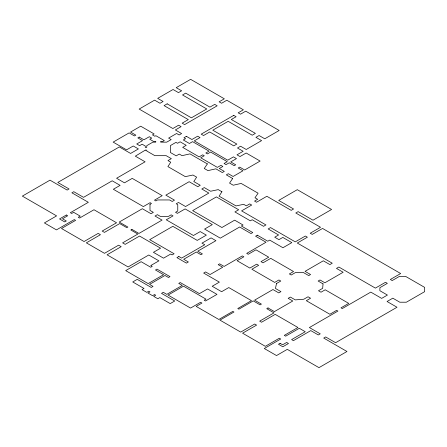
<?xml version="1.0" encoding="UTF-8"?>
<svg xmlns="http://www.w3.org/2000/svg" width="447" height="447" viewBox="0 0 447 447"><rect width="100%" height="100%" fill="white"/><g stroke="black" fill="none" stroke-linecap="round" stroke-linejoin="round"><path stroke-width="0.67" d="M145.269 150.147L135.329 156.165L145.102 161.803L116.583 178.269L124.489 182.834L132.217 178.375L162.211 195.691L154.483 200.15L155.83 200.932L157.523 199.954L169.592 199.954L172.207 201.463L174.486 200.15L165.837 195.155L189.142 181.7L197.792 186.695L200.25 185.276L193.814 181.56L196.624 177.152L192.948 175.023L185.309 176.649L167.916 166.608L170.726 162.2L167.966 160.607L171.341 158.657L166.183 155.679L154.869 155.679L146.756 150.997L146.756 150.147L145.269 150.147M149.996 204.296L149.996 210.425L153.343 212.359L150.997 213.711L142.347 208.715L119.226 222.064L127.876 227.059L126.808 227.674L119.712 223.578L104.453 232.39L102.173 231.071L116.555 222.774L93.987 209.744L79.611 218.047L78.292 217.281L80.264 216.141L73.649 212.325L71.676 213.465L70.352 212.699L88.35 202.307L71.872 192.797L73.783 191.696L83.555 197.339L112.208 180.795L120.114 185.36L113.348 189.271L143.342 206.587L150.108 202.675L151.455 203.458L149.996 204.296M323.036 283.862L322.673 288.332L318.482 290.751L321.002 292.209L325.198 289.79L348.721 303.373L340.994 307.832L342.273 308.57L370.786 292.109L381.665 298.389L387.42 295.065L379.883 290.712L379.883 287.689L387.353 283.37L385.487 282.297L375.391 288.119L338.865 267.032L336.485 268.407L343.145 272.251L324.885 282.789L319.996 279.967L318.141 281.034L323.036 283.862M276.537 283.482L275.436 288.444L280.945 291.628L278.76 292.891L272.966 289.544L254.572 300.166L261.411 304.116L260.126 304.86L253.248 300.887L238.905 309.168L237.787 308.519L251.432 300.641L228.78 287.566L221.617 291.701L212.196 286.264L219.365 282.13L203.664 273.067L205.609 271.938L210.096 274.531L222.69 267.256L218.203 264.669L219.639 263.842L224.126 266.429L242.33 255.919L243.861 256.807L237.094 260.713L249.856 268.077L256.623 264.171L258.645 265.339L251.879 269.245L274.687 282.415L278.928 279.967L280.777 281.034L276.537 283.482M221.919 191.752L219.108 196.16L236.033 205.933L243.671 204.313L246.331 205.843L249.7 203.899L251.683 205.044L241.587 210.872L265.948 224.936L263.568 226.311L252.197 219.74L250.326 220.824L234.915 211.923L238.664 209.76L216.398 196.903L192.635 210.626L221.902 227.523L234.664 220.159L243.067 225.009L241.38 225.986L252.756 232.552L251.002 233.563L239.631 226.998L220.304 238.156L204.581 229.076L212.308 224.617L185.114 208.911L177.386 213.375L175.542 212.308L177.761 211.023L177.761 204.67L176.224 203.782L178.504 202.469L185.544 206.531L208.85 193.076L201.809 189.014L204.268 187.595L210.604 191.249L218.242 189.629L221.919 191.752M207.363 163.915L204.262 168.491L207.944 170.614L215.873 168.826L222.304 172.542L224.299 171.391L219.304 168.508L222.841 166.468L220.896 165.345L217.359 167.385L200.731 157.785L204.268 155.74L202.675 154.824L199.138 156.869L182.689 147.37L186.226 145.325L180.13 141.805L177.571 143.286L175.967 142.358L170.43 145.56L170.43 152.522L176.196 155.852L179.286 154.07L182.046 155.662L189.975 153.874L207.363 163.915M232.658 178.515L229.557 183.097L233.239 185.22L241.168 183.426L258.092 193.199L254.991 197.775L257.645 199.312L254.555 201.094L256.539 202.24L266.853 196.283L291.215 210.347L293.562 208.989L278.699 200.412L297.289 189.679L331.585 209.475L312.995 220.209L298.143 211.638L295.791 212.995L320.533 227.277L310.218 233.228L312.241 234.396L322.555 228.445L400.657 273.536L390.343 279.487L392.215 280.565L399.394 276.419L405.652 276.419L424.65 287.387L424.65 291.662L406.373 302.211L399.802 302.211L392.807 298.177L387.052 301.502L397.009 307.251L335.608 342.698L325.651 336.949L323.717 338.066L346.973 351.493L318.979 367.652L287.287 349.353L276.525 355.566L264.294 348.509L280.71 339.027L279.336 338.234L265.328 346.319L242.592 333.194L256.6 325.109L254.706 324.014L240.698 332.099L219.941 320.119L233.949 312.028L232.831 311.386L218.823 319.471L196.172 306.391L201.915 303.077L200.563 302.295L190.556 308.072L168.055 295.081L183.505 286.164L206.006 299.155L204.201 300.2L205.547 300.976L216.985 294.377L207.57 288.941L199.44 293.629L180.253 282.554L178.75 283.42L182.236 285.432L166.787 294.355L163.3 292.338L161.518 293.372L174.727 300.999L170.223 303.597L159.819 297.59L157.825 298.741L153.712 296.367L155.707 295.216L154.545 294.545L152.55 295.696L147.968 293.048L149.963 291.897L148.767 291.209L146.778 292.36L142.034 289.622L144.023 288.471L132.737 281.951L137.235 279.353L151.242 287.438L153.03 286.41L149.538 284.393L164.982 275.475L168.474 277.492L169.983 276.62L156.986 269.122L155.483 269.988L163.613 274.681L148.169 283.599L125.68 270.619L141.129 261.702L150.728 267.245L152.237 266.373L150.784 265.54L158.914 260.847L148.784 254.997L128.093 266.943L107.073 254.807L121.176 246.666L118.6 245.179L104.497 253.326L86.344 242.844L100.446 234.703L98.172 233.384L84.07 241.525L61.507 228.501L75.604 220.36L74.286 219.594L56.451 229.892L44.398 222.93L56.601 215.89L22.35 196.116L49.986 180.158L67.156 190.076L69.067 188.969L57.792 182.46L119.332 146.929L130.608 153.438L138.397 148.94L133.267 145.979L126.562 149.851L113.152 142.107L129.127 132.888L134.424 135.944L135.832 135.128L130.535 132.072L140.716 126.194L154.126 133.938L152.472 134.893L154.869 136.279L155.863 135.704L164.306 140.581L162.982 141.341L160.685 141.341L160.685 142.157L166.72 142.157L171.167 139.587L168.608 138.112L176.61 133.491L179.169 134.972L181.599 133.569L175.347 129.954L181.096 126.635L178.616 125.205L172.866 128.529L139.157 109.062L154.601 100.15L160.004 103.274L163.094 101.491L157.685 98.368L173.05 89.495L178.459 92.618L181.622 90.791L176.213 87.668L190.629 79.348L224.338 98.809L219.125 101.821L221.606 103.251L226.813 100.24L243.38 109.806L238.173 112.817L240.531 114.175L245.738 111.169L279.174 130.474L264.764 138.793L259.104 135.525L255.935 137.352L261.596 140.621L246.236 149.488L240.575 146.219L237.486 148.002L243.146 151.27L236.994 154.824L240 156.562L246.152 153.008L260.109 161.065L244.671 169.983L239.721 167.122L238.217 167.994L243.006 170.754L233.099 176.476L228.311 173.71L226.322 174.861L232.658 178.515M167.161 103.838L164.071 105.621L188.31 119.612L182.158 123.165L184.633 124.596L217.181 105.805L214.705 104.374L209.928 107.129L185.689 93.138L182.527 94.965L206.76 108.962L191.394 117.829L167.161 103.838M139.224 137.089L137.816 137.905L142.537 140.626L136.743 143.973L139.637 145.644L142.124 144.213L145.269 146.029L145.269 147.365L146.756 147.365L146.756 145.672L152.846 142.157L155.763 142.157L155.763 141.341L153.377 141.341L149.739 139.24L151.723 138.095L149.326 136.709L143.945 139.816L139.224 137.089M186.399 136.341L183.968 137.743L185.566 138.665L183.315 139.967L189.411 143.487L192.59 141.649L209.045 151.147L205.86 152.986L207.453 153.902L210.638 152.064L227.266 161.669L224.081 163.507L226.026 164.63L229.21 162.792L234.2 165.675L235.703 164.803L230.713 161.92L236.463 158.601L233.457 156.869L227.707 160.188L194.272 140.883L200.021 137.564L197.663 136.201L191.914 139.52L186.399 136.341M233.747 115.371L201.2 134.161L203.558 135.519L209.71 131.971L233.77 145.862L236.86 144.074L212.8 130.189L228.166 121.316L252.22 135.206L255.388 133.379L231.328 119.489L236.111 116.728L233.747 115.371M66.346 215.013L59.54 218.941L64.681 221.913L66.301 220.98L62.479 218.773L67.67 215.778L66.346 215.013M131.893 229.378L130.826 229.993L137.866 234.06L122.607 242.872L125.182 244.353L139.559 236.055L160.579 248.191L153.41 252.326L163.541 258.176L170.709 254.036L172.156 254.874L174.107 253.751L149.706 239.665L172.827 226.316L197.222 240.402L206.335 235.139L200.206 231.602L193.439 235.508L166.245 219.807L173.011 215.901L171.162 214.834L168.43 216.415L160.367 216.415L157.355 214.677L155.014 216.03L162.054 220.097L138.933 233.446L131.893 229.378M178.856 256.494L176.911 257.617L186.41 263.104L188.355 261.976L183.7 259.288L196.294 252.019L200.949 254.706L202.385 253.879L197.725 251.192L215.929 240.682L211.09 237.888L201.977 243.146L204.748 244.744L181.627 258.092L178.856 256.494M257.332 235.195L255.583 236.206L266.026 242.235L246.705 253.393L248.236 254.276L255.963 249.817L268.725 257.187L260.998 261.646L263.02 262.814L270.748 258.355L293.55 271.519L289.36 273.944L291.215 275.011L295.406 272.592L303.206 272.413L308.715 275.592L310.57 274.525L305.061 271.346L323.315 260.802L329.875 264.59L332.255 263.216L297.289 243.028L307.385 237.201L305.357 236.033L295.266 241.861L270.53 227.579L268.15 228.953L278.593 234.982L274.721 237.217L278.945 239.659L282.817 237.418L291.824 242.62L282.945 247.744L269.72 240.106L267.781 241.229L257.332 235.195M268.027 307.933L266.742 308.676L274.005 312.872L259.662 321.147L261.556 322.242L275.201 314.364L297.937 327.495L284.292 335.373L285.672 336.166L299.317 328.288L305.256 331.719L291.612 339.597L293.422 340.642L310.799 330.607L318.331 334.954L320.264 333.836L309.385 327.556L337.898 311.095L336.619 310.358L329.852 314.263L306.329 300.686L310.57 298.233L308.044 296.774L303.804 299.227L295.266 299.892L290.371 297.071L288.181 298.333L292.791 300.993L274.397 311.615L268.027 307.933M280.096 343.313L278.464 344.257L282.811 346.766L288.466 343.503L286.656 342.458L282.638 344.777L280.096 343.313"/></g></svg>
